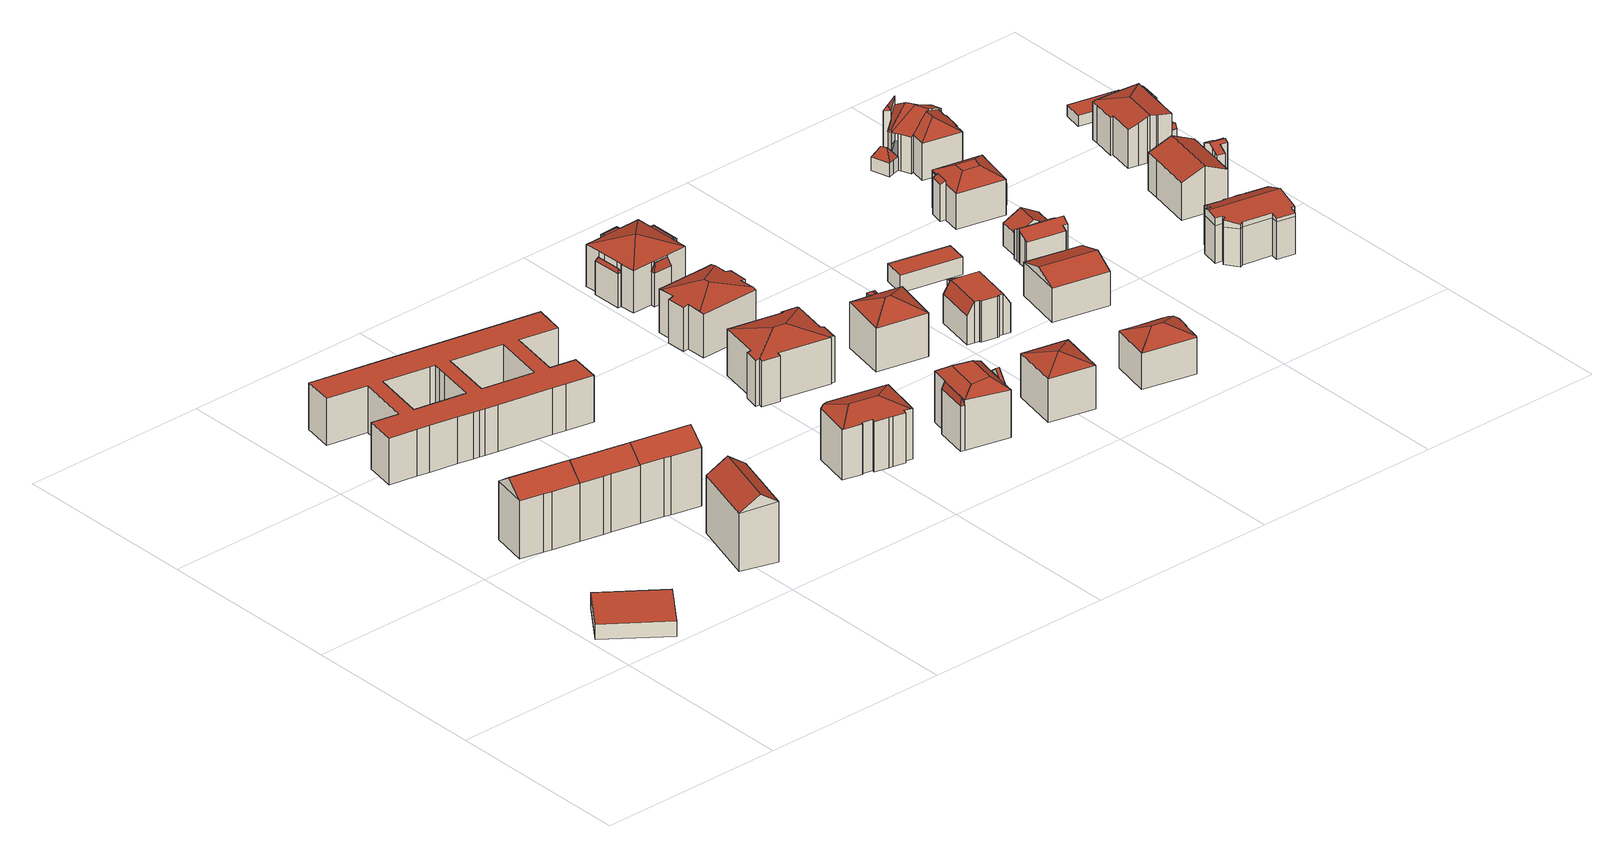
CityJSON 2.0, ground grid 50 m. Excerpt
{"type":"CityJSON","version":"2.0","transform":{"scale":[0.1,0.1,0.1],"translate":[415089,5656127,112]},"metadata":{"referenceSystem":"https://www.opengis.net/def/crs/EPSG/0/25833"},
"CityObjects":{
"building1":{"type":"Building","attributes":{"Dachtyp_tdc":"tdcPolyFlatRoof","Gemeindeschluessel":14612000,"Dachneigung":0,"QualitaetDacherkennung":35,"Geometrietyp2DReferenz":"3000","measuredHeight":4.01,"function":"31001_9998","roofType":"1000"},"geometry":[{"type":"Solid","lod":"2","boundaries":[[[[0,1,2,3]],[[1,4,5,2]],[[4,6,7,5]],[[6,0,3,7]],[[6,4,1,0]],[[3,2,5,7]]]],"semantics":{"surfaces":[{"type":"WallSurface"},{"type":"RoofSurface"},{"type":"GroundSurface"}],"values":[[0,0,0,0,1,2]]}}]},
"building2":{"type":"Building","attributes":{"Dachtyp_tdc":"tdcFreeFormRoof","Gemeindeschluessel":14612000,"Dachneigung":35.54,"QualitaetDacherkennung":72,"Geometrietyp2DReferenz":"3000","measuredHeight":19.23,"function":"31001_9998","roofType":"5000"},"geometry":[{"type":"Solid","lod":"2","boundaries":[[[[8,9,10,11]],[[9,12,13,10]],[[12,14,15,13]],[[14,16,17,15]],[[16,18,19,17]],[[18,8,11,19]],[[20,21,22,23]],[[18,23,22,12,9,8]],[[14,21,20,16]],[[12,22,21,14]],[[16,20,23,18]],[[11,10,13,15,17,19]]]],"semantics":{"surfaces":[{"type":"WallSurface"},{"type":"RoofSurface"},{"type":"GroundSurface"}],"values":[[0,0,0,0,0,0,1,1,0,0,0,2]]}}]},
"building3":{"type":"Building","attributes":{"Dachtyp_tdc":"tdcFreeFormRoof","Gemeindeschluessel":14612000,"Dachneigung":35.32,"QualitaetDacherkennung":72,"Geometrietyp2DReferenz":"3000","measuredHeight":19.19,"function":"31001_9998","roofType":"5000"},"geometry":[{"type":"Solid","lod":"2","boundaries":[[[[18,20,17,19]],[[20,24,25,17]],[[24,26,27,25]],[[26,28,29,27]],[[28,30,31,29]],[[30,18,19,31]],[[32,24,20,33]],[[28,26,32,33,18,30]],[[20,18,33]],[[26,24,32]],[[19,17,25,27,29,31]]]],"semantics":{"surfaces":[{"type":"WallSurface"},{"type":"RoofSurface"},{"type":"GroundSurface"}],"values":[[0,0,0,0,0,0,1,1,0,0,2]]}}]},
"building4":{"type":"Building","attributes":{"Dachtyp_tdc":"tdcGableRoof","Gemeindeschluessel":14612000,"Dachneigung":35.62,"QualitaetDacherkennung":78,"Geometrietyp2DReferenz":"3000","measuredHeight":19.27,"function":"31001_9998","roofType":"3100"},"geometry":[{"type":"Solid","lod":"2","boundaries":[[[[34,35,36]],[[37,34,36,38]],[[35,39,38,36]],[[40,41,42,43]],[[34,37,41,40]],[[37,39,42,41]],[[39,35,43,42]],[[35,34,40,43]],[[39,37,38]]]],"semantics":{"surfaces":[{"type":"WallSurface"},{"type":"RoofSurface"},{"type":"GroundSurface"}],"values":[[0,1,1,2,0,0,0,0,0]]}}]},
"building5":{"type":"Building","attributes":{"Dachtyp_tdc":"tdcFreeFormRoof","Gemeindeschluessel":14612000,"Dachneigung":35.17,"QualitaetDacherkennung":71,"Geometrietyp2DReferenz":"3000","measuredHeight":19.2,"function":"31001_9998","roofType":"5000"},"geometry":[{"type":"Solid","lod":"2","boundaries":[[[[44,45,46,47]],[[45,48,27,46]],[[48,24,25,27]],[[24,49,50,25]],[[49,51,52,50]],[[51,44,47,52]],[[44,51,53,32,48,45]],[[53,49,24,32]],[[24,48,32]],[[51,49,53]],[[47,46,27,25,50,52]]]],"semantics":{"surfaces":[{"type":"WallSurface"},{"type":"RoofSurface"},{"type":"GroundSurface"}],"values":[[0,0,0,0,0,0,1,1,0,0,2]]}}]},
"building6":{"type":"Building","attributes":{"name":"Carus Akademie am Universitätsklinikum Carl Gustav Carus Dresden","Dachtyp_tdc":"tdcPolyFlatRoof","Gemeindeschluessel":14612000,"Dachneigung":0,"QualitaetDacherkennung":31,"Geometrietyp2DReferenz":"3000","measuredHeight":12.48,"function":"31001_3021","roofType":"1000"},"geometry":[{"type":"Solid","lod":"2","boundaries":[[[[54,55,56,57]],[[55,58,59,56]],[[58,60,61,59]],[[60,62,63,61]],[[62,64,65,63]],[[66,67,68,69]],[[67,70,71,68]],[[70,72,73,71]],[[72,74,75,73]],[[74,76,77,75]],[[76,78,79,77]],[[78,66,69,79]],[[64,80,81,65]],[[80,54,57,81]],[[82,83,84,85]],[[83,86,87,84]],[[86,88,89,87]],[[88,90,91,89]],[[90,92,93,91]],[[92,94,95,93]],[[94,96,97,95]],[[96,98,99,97]],[[98,100,101,99]],[[100,102,103,101]],[[102,104,105,103]],[[104,106,107,105]],[[106,108,109,107]],[[108,110,111,109]],[[110,112,113,111]],[[112,114,115,113]],[[114,116,117,115]],[[116,118,119,117]],[[118,120,121,119]],[[120,122,123,121]],[[122,124,125,123]],[[124,126,127,125]],[[126,82,85,127]],[[126,124,122,120,118,116,114,112,110,108,106,104,102,100,98,96,94,92,90,88,86,83,82],[66,78,76,74,72,70,67],[54,80,64,62,60,58,55]],[[85,84,87,89,91,93,95,97,99,101,103,105,107,109,111,113,115,117,119,121,123,125,127],[69,68,71,73,75,77,79],[57,56,59,61,63,65,81]]]],"semantics":{"surfaces":[{"type":"WallSurface"},{"type":"RoofSurface"},{"type":"GroundSurface"}],"values":[[0,0,0,0,0,0,0,0,0,0,0,0,0,0,0,0,0,0,0,0,0,0,0,0,0,0,0,0,0,0,0,0,0,0,0,0,0,1,2]]}}]},
"building7":{"type":"Building","attributes":{"Dachtyp_tdc":"tdcFreeFormRoof","Gemeindeschluessel":14612000,"Dachneigung":16.47,"QualitaetDacherkennung":59,"Geometrietyp2DReferenz":"3000","measuredHeight":15.47,"function":"31001_9998","roofType":"5000"},"geometry":[{"type":"Solid","lod":"2","boundaries":[[[[128,129,130,131]],[[129,132,133,130]],[[132,134,135,133]],[[134,136,137,135]],[[136,138,139,137]],[[138,140,141,139]],[[140,142,143,141]],[[142,144,145,143]],[[144,146,147,145]],[[146,148,149,147]],[[148,150,151,149]],[[150,152,153,151]],[[152,128,131,153]],[[154,155,138,136,156]],[[157,144,142,158]],[[156,134,132,129,128,152,150,148,146,157,158,154]],[[154,158,142,140,155]],[[140,138,155]],[[146,144,157]],[[136,134,156]],[[131,130,133,135,137,139,141,143,145,147,149,151,153]]]],"semantics":{"surfaces":[{"type":"WallSurface"},{"type":"RoofSurface"},{"type":"GroundSurface"}],"values":[[0,0,0,0,0,0,0,0,0,0,0,0,0,1,1,1,1,0,0,0,2]]}}]},
"building8":{"type":"Building","attributes":{"Dachtyp_tdc":"tdcHipRoof","Gemeindeschluessel":14612000,"Dachneigung":15.63,"QualitaetDacherkennung":75,"Geometrietyp2DReferenz":"3000","measuredHeight":14.71,"function":"31001_9998","roofType":"3200"},"geometry":[{"type":"Solid","lod":"2","boundaries":[[[[159,160,161,162]],[[160,163,164,161]],[[163,165,166,164]],[[165,167,168,166]],[[167,169,170,168]],[[169,171,172,170]],[[171,173,174,172]],[[173,175,176,174]],[[175,177,178,176]],[[177,179,180,178]],[[179,181,182,180]],[[181,183,184,182]],[[183,185,186,184]],[[185,187,188,186]],[[187,189,190,188]],[[189,191,192,190]],[[191,193,194,192]],[[193,159,162,194]],[[189,187,185,183,181,179,177,195]],[[169,167,165,163,160,196]],[[177,175,173,171,169,196,195]],[[160,159,193,191,189,195,196]],[[162,161,164,166,168,170,172,174,176,178,180,182,184,186,188,190,192,194]]]],"semantics":{"surfaces":[{"type":"WallSurface"},{"type":"RoofSurface"},{"type":"GroundSurface"}],"values":[[0,0,0,0,0,0,0,0,0,0,0,0,0,0,0,0,0,0,1,1,1,1,2]]}}]},
"building9":{"type":"Building","attributes":{"Gemeindeschluessel":14612000,"Geometrietyp2DReferenz":"3000","function":"31001_9998","roofType":"9999"},"children":["building9-1","building9-2","building9-3"]},
"building9-1":{"type":"BuildingPart","attributes":{"Dachtyp_tdc":"tdcFreeFormRoof","Dachneigung":75.49,"QualitaetDacherkennung":39,"Geometrietyp2DReferenz":"3000","measuredHeight":14.21,"roofType":"5000"},"parents":["building9"],"geometry":[{"type":"MultiSurface","lod":"2","boundaries":[[[197,198,199,200]],[[198,201,202,199]],[[201,203,204,202]],[[205,203,201]],[[206,198,197]],[[205,206,197,203]],[[200,199,202,204]],[[206,205,201,198]]],"semantics":{"surfaces":[{"type":"WallSurface"},{"type":"RoofSurface"},{"type":"GroundSurface"}],"values":[0,0,0,1,1,1,2,1]}}]},
"building9-2":{"type":"BuildingPart","attributes":{"Dachtyp_tdc":"tdcGableRoof","Dachneigung":39.44,"QualitaetDacherkennung":34,"Geometrietyp2DReferenz":"3000","measuredHeight":14.68,"roofType":"3100"},"parents":["building9"],"geometry":[{"type":"MultiSurface","lod":"2","boundaries":[[[207,208,209,210]],[[208,211,212,209]],[[211,213,214,212]],[[211,208,215]],[[208,207,216,217,215]],[[213,211,215,217,218]],[[210,209,212,214]]],"semantics":{"surfaces":[{"type":"WallSurface"},{"type":"RoofSurface"},{"type":"GroundSurface"}],"values":[0,0,0,0,1,1,2]}}]},
"building9-3":{"type":"BuildingPart","attributes":{"Dachtyp_tdc":"tdcCutTentRoof","Dachneigung":39.88,"QualitaetDacherkennung":49,"Geometrietyp2DReferenz":"3000","measuredHeight":15.76,"roofType":"9999"},"parents":["building9"],"geometry":[{"type":"MultiSurface","lod":"2","boundaries":[[[219,220,221,204,203]],[[220,222,223,221]],[[222,224,225,223]],[[224,226,227,225]],[[226,228,229,227]],[[228,230,231,229]],[[230,232,210,231]],[[232,207,210]],[[233,214,213]],[[233,234,235,214]],[[234,236,197,200,235]],[[220,219,236,237,238]],[[230,228,226,224,222,220,238,239]],[[234,233,218,216,232,230,239,240]],[[236,234,240,237]],[[240,239,238,237]],[[204,221,223,225,227,229,231,210,214,235,200]]],"semantics":{"surfaces":[{"type":"WallSurface"},{"type":"RoofSurface"},{"type":"GroundSurface"}],"values":[0,0,0,0,0,0,0,0,0,0,0,1,1,1,1,1,2]}}]},
"building10":{"type":"Building","attributes":{"Dachtyp_tdc":"tdcFreeFormRoof","Gemeindeschluessel":14612000,"Dachneigung":16.92,"QualitaetDacherkennung":58,"Geometrietyp2DReferenz":"3000","measuredHeight":13.83,"function":"31001_9998","roofType":"5000"},"geometry":[{"type":"Solid","lod":"2","boundaries":[[[[241,242,243,244]],[[242,245,246,243]],[[245,247,248,246]],[[247,249,250,248]],[[249,251,252,250]],[[251,253,254,252]],[[253,255,256,254]],[[255,257,258,256]],[[257,259,260,258]],[[259,261,262,260]],[[261,263,264,262]],[[263,265,266,264]],[[265,267,268,266]],[[267,241,244,268]],[[269,261,259,257,255,270,271]],[[242,272,273,274,245]],[[247,274,273,271,270,253,251,249]],[[241,267,265,263,269,271,273,272]],[[242,241,272]],[[247,245,274]],[[255,253,270]],[[263,261,269]],[[244,243,246,248,250,252,254,256,258,260,262,264,266,268]]]],"semantics":{"surfaces":[{"type":"WallSurface"},{"type":"RoofSurface"},{"type":"GroundSurface"}],"values":[[0,0,0,0,0,0,0,0,0,0,0,0,0,0,1,1,1,1,0,0,0,0,2]]}}]},
"building11":{"type":"Building","attributes":{"Gemeindeschluessel":14612000,"Geometrietyp2DReferenz":"3000","function":"31001_9998","roofType":"9999"},"children":["building11-1","building11-2","building11-3","building11-4","building11-5"]},
"building11-1":{"type":"BuildingPart","attributes":{"Dachtyp_tdc":"tdcFreeFormRoof","Dachneigung":17.54,"QualitaetDacherkennung":13,"Geometrietyp2DReferenz":"3000","measuredHeight":11.31,"roofType":"5000"},"parents":["building11"],"geometry":[{"type":"MultiSurface","lod":"2","boundaries":[[[275,276,277,278]],[[276,279,280,277]],[[281,275,278,282]],[[283,279,276]],[[284,283,276,275]],[[284,275,281]],[[283,284,281,279]],[[278,277,280,282]]],"semantics":{"surfaces":[{"type":"WallSurface"},{"type":"RoofSurface"},{"type":"GroundSurface"}],"values":[0,0,0,1,1,1,1,2]}}]},
"building11-2":{"type":"BuildingPart","attributes":{"Dachtyp_tdc":"tdcTentRoof","Dachneigung":20.08,"QualitaetDacherkennung":89,"Geometrietyp2DReferenz":"3000","measuredHeight":14.23,"roofType":"3500"},"parents":["building11"],"geometry":[{"type":"MultiSurface","lod":"2","boundaries":[[[285,286,287,288]],[[286,289,290,287]],[[289,291,290]],[[292,293,294]],[[292,295,296,293]],[[295,297,298,296]],[[297,299,300,301,298]],[[302,303,304]],[[302,305,306,303]],[[305,307,281,282,306]],[[308,280,279]],[[308,309,310,280]],[[309,311,312,310]],[[311,313,314,312]],[[313,315,316,317,314]],[[295,292,289,286,318]],[[305,302,299,297,295,318]],[[311,309,308,307,305,318]],[[286,285,315,313,311,318]],[[287,290,293,296,298,301,303,306,282,280,310,312,314,317,288]]],"semantics":{"surfaces":[{"type":"WallSurface"},{"type":"RoofSurface"},{"type":"GroundSurface"}],"values":[0,0,0,0,0,0,0,0,0,0,0,0,0,0,0,1,1,1,1,2]}}]},
"building11-3":{"type":"BuildingPart","attributes":{"Dachtyp_tdc":"tdcFreeFormRoof","Dachneigung":63.69,"QualitaetDacherkennung":28,"Geometrietyp2DReferenz":"3000","measuredHeight":10.06,"roofType":"5000"},"parents":["building11"],"geometry":[{"type":"MultiSurface","lod":"2","boundaries":[[[319,320,321,298]],[[320,322,323,321]],[[322,304,303,323]],[[300,319,298,301]],[[324,304,322]],[[325,324,322,320]],[[325,320,319,300]],[[324,325,300,304]],[[298,321,323,303,301]]],"semantics":{"surfaces":[{"type":"WallSurface"},{"type":"RoofSurface"},{"type":"GroundSurface"}],"values":[0,0,0,0,1,1,1,1,2]}}]},
"building11-4":{"type":"BuildingPart","attributes":{"Dachtyp_tdc":"tdcFreeFormRoof","Dachneigung":14.25,"QualitaetDacherkennung":34,"Geometrietyp2DReferenz":"3000","measuredHeight":11.31,"roofType":"5000"},"parents":["building11"],"geometry":[{"type":"MultiSurface","lod":"2","boundaries":[[[316,326,314,317]],[[326,327,328,314]],[[327,329,330,328]],[[329,331,288,330]],[[327,326,332]],[[326,316,331,333,332]],[[331,329,333]],[[329,327,332,333]],[[317,314,328,330,288]]],"semantics":{"surfaces":[{"type":"WallSurface"},{"type":"RoofSurface"},{"type":"GroundSurface"}],"values":[0,0,0,0,1,1,1,1,2]}}]},
"building11-5":{"type":"BuildingPart","attributes":{"Dachtyp_tdc":"tdcFreeFormRoof","Dachneigung":75.91,"QualitaetDacherkennung":31,"Geometrietyp2DReferenz":"3000","measuredHeight":11.31,"roofType":"5000"},"parents":["building11"],"geometry":[{"type":"MultiSurface","lod":"2","boundaries":[[[291,334,335,290]],[[334,336,337,335]],[[336,294,293,337]],[[338,294,336]],[[339,338,336,334]],[[339,334,291]],[[338,339,291,294]],[[290,335,337,293]]],"semantics":{"surfaces":[{"type":"WallSurface"},{"type":"RoofSurface"},{"type":"GroundSurface"}],"values":[0,0,0,1,1,1,1,2]}}]},
"building12":{"type":"Building","attributes":{"Gemeindeschluessel":14612000,"Geometrietyp2DReferenz":"3000","function":"31001_9998","roofType":"9999"},"children":["building12-1","building12-2"]},
"building12-1":{"type":"BuildingPart","attributes":{"Dachtyp_tdc":"tdcHipRoof","Dachneigung":25.19,"QualitaetDacherkennung":70,"Geometrietyp2DReferenz":"3000","measuredHeight":14.82,"roofType":"3200"},"parents":["building12"],"geometry":[{"type":"MultiSurface","lod":"2","boundaries":[[[340,341,342]],[[340,343,344,341]],[[343,345,346,344]],[[345,347,348,346]],[[347,349,350,348]],[[349,351,352,350]],[[351,353,352]],[[349,347,354]],[[345,343,355]],[[347,345,355,354]],[[343,340,351,349,354,355]],[[341,344,346,348,350,352]]],"semantics":{"surfaces":[{"type":"WallSurface"},{"type":"RoofSurface"},{"type":"GroundSurface"}],"values":[0,0,0,0,0,0,0,1,1,1,1,2]}}]},
"building12-2":{"type":"BuildingPart","attributes":{"Dachtyp_tdc":"tdcFreeFormRoof","Dachneigung":29.48,"QualitaetDacherkennung":14,"Geometrietyp2DReferenz":"3000","measuredHeight":12.19,"roofType":"5000"},"parents":["building12"],"geometry":[{"type":"MultiSurface","lod":"2","boundaries":[[[353,356,357,352]],[[356,358,359,357]],[[358,342,341,359]],[[360,361,342,358]],[[360,358,356]],[[361,360,356,353]],[[361,353,342]],[[352,357,359,341]]],"semantics":{"surfaces":[{"type":"WallSurface"},{"type":"RoofSurface"},{"type":"GroundSurface"}],"values":[0,0,0,1,1,1,1,2]}}]},
"building13":{"type":"Building","attributes":{"Dachtyp_tdc":"tdcTentRoof","Gemeindeschluessel":14612000,"Dachneigung":19.86,"QualitaetDacherkennung":82,"Geometrietyp2DReferenz":"3000","measuredHeight":14.05,"function":"31001_9998","roofType":"3500"},"geometry":[{"type":"Solid","lod":"2","boundaries":[[[[362,363,364,365]],[[363,366,367,364]],[[366,368,369,367]],[[368,362,365,369]],[[363,362,370]],[[366,363,370]],[[368,366,370]],[[362,368,370]],[[365,364,367,369]]]],"semantics":{"surfaces":[{"type":"WallSurface"},{"type":"RoofSurface"},{"type":"GroundSurface"}],"values":[[0,0,0,0,1,1,1,1,2]]}}]},
"building14":{"type":"Building","attributes":{"Gemeindeschluessel":14612000,"Geometrietyp2DReferenz":"3000","function":"31001_9998","roofType":"9999"},"children":["building14-1","building14-2"]},
"building14-1":{"type":"BuildingPart","attributes":{"Dachtyp_tdc":"tdcPolyFlatRoof","Dachneigung":7.83,"QualitaetDacherkennung":45,"Geometrietyp2DReferenz":"3000","measuredHeight":8.62,"roofType":"2100"},"parents":["building14"],"geometry":[{"type":"MultiSurface","lod":"2","boundaries":[[[371,372,373,374]],[[372,375,376,373]],[[375,377,378,376]],[[377,379,380,378]],[[379,381,382,380]],[[381,383,384,382]],[[383,385,386,384]],[[385,387,388,386]],[[387,389,390,388]],[[389,387,385,383,381,379,377,375,372,371,391]],[[374,373,376,378,380,382,384,386,388,390,392]]],"semantics":{"surfaces":[{"type":"WallSurface"},{"type":"RoofSurface"},{"type":"GroundSurface"}],"values":[0,0,0,0,0,0,0,0,0,1,2]}}]},
"building14-2":{"type":"BuildingPart","attributes":{"Dachtyp_tdc":"tdcCutGableRoof","Dachneigung":0.06,"QualitaetDacherkennung":62,"Geometrietyp2DReferenz":"3000","measuredHeight":11.03,"roofType":"9999"},"parents":["building14"],"geometry":[{"type":"MultiSurface","lod":"2","boundaries":[[[393,394,395,390,389]],[[394,396,397,395]],[[396,398,399,397]],[[398,400,401,399]],[[400,402,403,401]],[[402,404,405,403]],[[406,407,408,409]],[[407,410,411,408]],[[410,412,413,411]],[[412,414,371,374,413]],[[412,410,407,406]],[[396,394,393,415]],[[406,416,417,404,402,400,398,396,415,414,412]],[[390,395,397,399,401,403,405,418,419,409,408,411,413,374,392]],[[404,417,418,405]],[[417,416,419,418]],[[416,406,409,419]]],"semantics":{"surfaces":[{"type":"WallSurface"},{"type":"RoofSurface"},{"type":"GroundSurface"}],"values":[0,0,0,0,0,0,0,0,0,0,1,1,1,2,0,0,0]}}]},
"building15":{"type":"Building","attributes":{"Dachtyp_tdc":"tdcFreeFormRoof","Gemeindeschluessel":14612000,"Dachneigung":26.36,"QualitaetDacherkennung":65,"Geometrietyp2DReferenz":"3000","measuredHeight":12.53,"function":"31001_9998","roofType":"5000"},"geometry":[{"type":"Solid","lod":"2","boundaries":[[[[420,421,422,423]],[[421,424,425,422]],[[424,426,427,425]],[[426,428,429,427]],[[428,430,431,429]],[[430,432,433,431]],[[432,434,435,433]],[[434,436,437,435]],[[436,438,439,437]],[[438,440,441,439]],[[440,442,443,441]],[[442,444,445,443]],[[444,446,447,445]],[[446,420,423,447]],[[448,449,440,438]],[[430,450,451,452,453,454,432]],[[436,453,452,448,438]],[[424,421,420,455,456,457,449,448,452,451,458]],[[424,458,426]],[[426,458,451,450,428]],[[440,449,457,442]],[[442,457,456,444]],[[444,456,455,446]],[[446,455,420]],[[434,454,453,436]],[[432,454,434]],[[428,450,430]],[[423,422,425,427,429,431,433,435,437,439,441,443,445,447]]]],"semantics":{"surfaces":[{"type":"WallSurface"},{"type":"RoofSurface"},{"type":"GroundSurface"}],"values":[[0,0,0,0,0,0,0,0,0,0,0,0,0,0,1,1,1,1,0,0,0,0,0,0,0,0,0,2]]}}]},
"building16":{"type":"Building","attributes":{"Dachtyp_tdc":"tdcPolyFlatRoof","Gemeindeschluessel":14612000,"Dachneigung":0,"QualitaetDacherkennung":41,"Geometrietyp2DReferenz":"3000","measuredHeight":4.71,"function":"31001_9998","roofType":"1000"},"geometry":[{"type":"Solid","lod":"2","boundaries":[[[[459,460,461,462]],[[460,463,464,461]],[[463,465,466,464]],[[465,459,462,466]],[[465,463,460,459]],[[462,461,464,466]]]],"semantics":{"surfaces":[{"type":"WallSurface"},{"type":"RoofSurface"},{"type":"GroundSurface"}],"values":[[0,0,0,0,1,2]]}}]},
"building17":{"type":"Building","attributes":{"Dachtyp_tdc":"tdcGableRoof","Gemeindeschluessel":14612000,"Dachneigung":19.64,"QualitaetDacherkennung":46,"Geometrietyp2DReferenz":"3000","measuredHeight":11.56,"function":"31001_9998","roofType":"3100"},"geometry":[{"type":"Solid","lod":"2","boundaries":[[[[467,468,469,470]],[[468,471,472,469]],[[471,473,474,472]],[[473,467,470,474]],[[471,468,475]],[[467,473,476]],[[468,467,476,475]],[[473,471,475,476]],[[470,469,472,474]]]],"semantics":{"surfaces":[{"type":"WallSurface"},{"type":"RoofSurface"},{"type":"GroundSurface"}],"values":[[0,0,0,0,0,0,1,1,2]]}}]},
"building18":{"type":"Building","attributes":{"Gemeindeschluessel":14612000,"Geometrietyp2DReferenz":"3000","function":"31001_9998","roofType":"9999"},"children":["building18-1","building18-2"]},
"building18-1":{"type":"BuildingPart","attributes":{"Dachtyp_tdc":"tdcGableRoof","Dachneigung":27.34,"QualitaetDacherkennung":81,"Geometrietyp2DReferenz":"3000","measuredHeight":8.92,"roofType":"3100"},"parents":["building18"],"geometry":[{"type":"MultiSurface","lod":"2","boundaries":[[[477,478,479]],[[480,481,482]],[[480,483,484,481]],[[483,485,486,484]],[[485,487,488,486]],[[487,489,490,488]],[[489,491,492,490]],[[491,493,494,492]],[[493,495,496,494]],[[495,497,498,496]],[[497,499,500,498]],[[499,501,502,500]],[[501,503,504,502]],[[503,505,506,504]],[[505,507,508,506]],[[507,477,479,508]],[[503,501,499,497,495,493,491,489]],[[489,487,485,483,480,509,510,511,477,507,505,503]],[[479,512,481,484,486,488,490,492,494,496,498,500,502,504,506,508]]],"semantics":{"surfaces":[{"type":"WallSurface"},{"type":"RoofSurface"},{"type":"GroundSurface"}],"values":[0,0,0,0,0,0,0,0,0,0,0,0,0,0,0,0,1,1,2]}}]},
"building18-2":{"type":"BuildingPart","attributes":{"Dachtyp_tdc":"tdcGableRoof","Dachneigung":31.69,"QualitaetDacherkennung":70,"Geometrietyp2DReferenz":"3000","measuredHeight":8.86,"roofType":"3100"},"parents":["building18"],"geometry":[{"type":"MultiSurface","lod":"2","boundaries":[[[513,514,515,516]],[[514,517,518,515]],[[517,519,520,518]],[[519,482,481,520]],[[478,513,516,479]],[[521,509,482,519,517,514]],[[514,513,478,511,521]],[[516,515,518,520,481,512,479]]],"semantics":{"surfaces":[{"type":"WallSurface"},{"type":"RoofSurface"},{"type":"GroundSurface"}],"values":[0,0,0,0,0,1,1,2]}}]},
"building19":{"type":"Building","attributes":{"Gemeindeschluessel":14612000,"Geometrietyp2DReferenz":"3000","function":"31001_9998","roofType":"9999"},"children":["building19-1","building19-2","building19-3"]},
"building19-1":{"type":"BuildingPart","attributes":{"Dachtyp_tdc":"tdcPolyFlatRoof","Dachneigung":28.19,"QualitaetDacherkennung":56,"Geometrietyp2DReferenz":"3000","measuredHeight":10.51,"roofType":"2100"},"parents":["building19"],"geometry":[{"type":"MultiSurface","lod":"2","boundaries":[[[522,523,524,525,526,527]],[[528,529,530,531,532,533]],[[529,522,527,530]],[[529,528,523,522]],[[527,526,531,530]]],"semantics":{"surfaces":[{"type":"WallSurface"},{"type":"RoofSurface"},{"type":"GroundSurface"}],"values":[0,0,0,1,2]}}]},
"building19-2":{"type":"BuildingPart","attributes":{"Dachtyp_tdc":"tdcPolyFlatRoof","Dachneigung":0,"QualitaetDacherkennung":65,"Geometrietyp2DReferenz":"3000","measuredHeight":5.84,"roofType":"1000"},"parents":["building19"],"geometry":[{"type":"MultiSurface","lod":"2","boundaries":[[[534,535,536,537]],[[535,538,539,536]],[[538,540,541,539]],[[542,543,544,545]],[[543,546,547,544]],[[546,548,549,547]],[[548,534,537,549]],[[548,546,543,542,540,538,535,534]],[[537,536,539,541,545,544,547,549]]],"semantics":{"surfaces":[{"type":"WallSurface"},{"type":"RoofSurface"},{"type":"GroundSurface"}],"values":[0,0,0,0,0,0,0,1,2]}}]},
"building19-3":{"type":"BuildingPart","attributes":{"Dachtyp_tdc":"tdcCutTentRoof","Dachneigung":28.76,"QualitaetDacherkennung":80,"Geometrietyp2DReferenz":"3000","measuredHeight":12.09,"roofType":"9999"},"parents":["building19"],"geometry":[{"type":"MultiSurface","lod":"2","boundaries":[[[550,551,545,552]],[[551,542,545]],[[553,541,540]],[[553,554,555,541]],[[554,556,557,555]],[[556,532,531,557]],[[525,558,559,526]],[[558,550,552,559]],[[560,561,562,563]],[[564,560,563,565,554,566]],[[556,554,565,567]],[[533,556,567,562,561,524]],[[567,565,563,562]],[[525,524,561,558]],[[556,533,532]],[[553,566,554]],[[550,560,564,551]],[[551,564,566,553]],[[558,561,560,550]],[[552,545,541,555,557,531,526,559]]],"semantics":{"surfaces":[{"type":"WallSurface"},{"type":"RoofSurface"},{"type":"GroundSurface"}],"values":[0,0,0,0,0,0,0,0,1,1,1,1,1,0,0,0,0,0,0,2]}}]},
"building20":{"type":"Building","attributes":{"Gemeindeschluessel":14612000,"Geometrietyp2DReferenz":"3000","function":"31001_9998","roofType":"9999"},"children":["building20-1","building20-2","building20-3","building20-4","building20-5"]},
"building20-1":{"type":"BuildingPart","attributes":{"Dachtyp_tdc":"tdcHipAndGableRoof","Dachneigung":28.47,"QualitaetDacherkennung":48,"Geometrietyp2DReferenz":"3000","measuredHeight":12.63,"roofType":"5000"},"parents":["building20"],"geometry":[{"type":"MultiSurface","lod":"2","boundaries":[[[568,569,570,571]],[[569,572,573,570]],[[572,574,575,573]],[[574,576,577,575]],[[576,578,579,577]],[[578,580,581,579]],[[580,582,583,581]],[[580,578,584]],[[578,576,574,572,569,568,585,586,587,584]],[[587,588,582,580,584]],[[571,570,573,575,577,579,581,583,589,590]]],"semantics":{"surfaces":[{"type":"WallSurface"},{"type":"RoofSurface"},{"type":"GroundSurface"}],"values":[0,0,0,0,0,0,0,1,1,1,2]}}]},
"building20-2":{"type":"BuildingPart","attributes":{"Dachtyp_tdc":"tdcFreeFormRoof","Dachneigung":52.97,"QualitaetDacherkennung":8,"Geometrietyp2DReferenz":"3000","measuredHeight":12.99,"roofType":"5000"},"parents":["building20"],"geometry":[{"type":"MultiSurface","lod":"2","boundaries":[[[591,592,593,594,595]],[[592,596,597,598,593]],[[599,596,592]],[[599,592,591]],[[599,591,596]],[[594,593,598]]],"semantics":{"surfaces":[{"type":"WallSurface"},{"type":"RoofSurface"},{"type":"GroundSurface"}],"values":[0,0,1,1,1,2]}}]},
"building20-3":{"type":"BuildingPart","attributes":{"Dachtyp_tdc":"tdcFreeFormRoof","Dachneigung":59.01,"QualitaetDacherkennung":14,"Geometrietyp2DReferenz":"3000","measuredHeight":6.32,"roofType":"5000"},"parents":["building20"],"geometry":[{"type":"MultiSurface","lod":"2","boundaries":[[[600,601,602,603]],[[601,604,605,602]],[[604,606,607,605]],[[606,608,609,607]],[[608,610,611,609]],[[610,612,613,611]],[[612,614,615,613]],[[610,608,606,616]],[[606,604,617,616]],[[604,601,600,617]],[[600,618,619,614,612,610,616,617]],[[620,621,603,602,605,607,609,611,613,615]]],"semantics":{"surfaces":[{"type":"WallSurface"},{"type":"RoofSurface"},{"type":"GroundSurface"}],"values":[0,0,0,0,0,0,0,1,1,1,1,2]}}]},
"building20-4":{"type":"BuildingPart","attributes":{"Dachtyp_tdc":"tdcFreeFormRoof","Dachneigung":41.46,"QualitaetDacherkennung":25,"Geometrietyp2DReferenz":"3000","measuredHeight":12.21,"roofType":"5000"},"parents":["building20"],"geometry":[{"type":"MultiSurface","lod":"2","boundaries":[[[622,623,624,615,614]],[[623,595,594,624]],[[597,625,626,598]],[[625,627,628,626]],[[627,629,630,628]],[[629,631,632,630]],[[631,633,634,632]],[[633,631,629,627,625,597,635]],[[597,595,623,622,636,637,635]],[[636,638,637]],[[638,639,633,635,637]],[[615,624,594,598,626,628,630,632,634,640,621,620]]],"semantics":{"surfaces":[{"type":"WallSurface"},{"type":"RoofSurface"},{"type":"GroundSurface"}],"values":[0,0,0,0,0,0,0,1,1,1,1,2]}}]},
"building20-5":{"type":"BuildingPart","attributes":{"Dachtyp_tdc":"tdcGableRoof","Dachneigung":19.36,"QualitaetDacherkennung":39,"Geometrietyp2DReferenz":"3000","measuredHeight":12.79,"roofType":"3100"},"parents":["building20"],"geometry":[{"type":"MultiSurface","lod":"2","boundaries":[[[641,642,643,644]],[[642,645,646,643]],[[645,647,568,571,646]],[[648,583,582]],[[648,649,650,583]],[[649,651,652,650]],[[651,653,600,603,652]],[[654,655,656,634,633]],[[655,641,644,656]],[[657,638,653,651,649,648,588,658,586,659]],[[659,647,645,642,641,655,654,657]],[[644,643,646,571,590,589,583,650,652,603,621,640,634,656]]],"semantics":{"surfaces":[{"type":"WallSurface"},{"type":"RoofSurface"},{"type":"GroundSurface"}],"values":[0,0,0,0,0,0,0,0,0,1,1,2]}}]},
"building21":{"type":"Building","attributes":{"Dachtyp_tdc":"tdcFreeFormRoof","Gemeindeschluessel":14612000,"Dachneigung":11.24,"QualitaetDacherkennung":40,"Geometrietyp2DReferenz":"3000","measuredHeight":12.81,"function":"31001_9998","roofType":"5000"},"geometry":[{"type":"Solid","lod":"2","boundaries":[[[[660,661,662,663]],[[661,664,665,662]],[[664,666,667,665]],[[666,668,669,667]],[[668,670,671,669]],[[670,672,673,671]],[[672,674,675,673]],[[674,676,677,675]],[[676,678,679,677]],[[678,680,681,679]],[[680,682,683,681]],[[682,684,685,683]],[[684,686,687,685]],[[686,688,689,687]],[[688,690,691,689]],[[690,692,693,691]],[[692,694,695,693]],[[694,696,697,695]],[[696,698,699,697]],[[698,700,701,699]],[[700,702,703,701]],[[702,704,705,703]],[[704,660,663,705]],[[706,707,708,709,710,711,712,713,714,715,716,717,718]],[[719,720,680,678,676,674,721,722,723,724,725,726,716,715]],[[660,717,716,726,661]],[[661,726,725,664]],[[664,725,724,666]],[[666,724,723,668]],[[668,723,722,670]],[[670,722,721,672]],[[672,721,674]],[[682,720,719,684]],[[684,719,715,714,686]],[[680,720,682]],[[702,706,718,704]],[[704,718,717,660]],[[686,714,713,688]],[[688,713,712,690]],[[690,712,711,692]],[[692,711,710,694]],[[694,710,709,696]],[[696,709,708,698]],[[698,708,707,700]],[[700,707,706,702]],[[663,662,665,667,669,671,673,675,677,679,681,683,685,687,689,691,693,695,697,699,701,703,705]]]],"semantics":{"surfaces":[{"type":"WallSurface"},{"type":"RoofSurface"},{"type":"GroundSurface"}],"values":[[0,0,0,0,0,0,0,0,0,0,0,0,0,0,0,0,0,0,0,0,0,0,0,1,1,0,0,0,0,0,0,0,0,0,0,0,0,0,0,0,0,0,0,0,0,2]]}}]},
"building22":{"type":"Building","attributes":{"Gemeindeschluessel":14612000,"Geometrietyp2DReferenz":"3000","function":"31001_9998","roofType":"9999"},"children":["building22-1","building22-2"]},
"building22-1":{"type":"BuildingPart","attributes":{"Dachtyp_tdc":"tdcGableRoof","Dachneigung":21.86,"QualitaetDacherkennung":50,"Geometrietyp2DReferenz":"3000","measuredHeight":12.66,"roofType":"3100"},"parents":["building22"],"geometry":[{"type":"MultiSurface","lod":"2","boundaries":[[[727,728,729,730]],[[728,731,732,729]],[[731,733,734,732]],[[733,735,736,734]],[[735,737,738,736]],[[737,739,740,738]],[[739,741,742,740]],[[741,743,744,742]],[[743,745,746,744]],[[745,747,748,746]],[[741,739,737,735,733,731]],[[748,749,730,729,732,734,736,738,740,742,744,746]],[[731,728,727,750,747,745,743,741]]],"semantics":{"surfaces":[{"type":"WallSurface"},{"type":"RoofSurface"},{"type":"GroundSurface"}],"values":[0,0,0,0,0,0,0,0,0,0,1,2,1]}}]},
"building22-2":{"type":"BuildingPart","attributes":{"Dachtyp_tdc":"tdcGableRoof","Dachneigung":26.08,"QualitaetDacherkennung":73,"Geometrietyp2DReferenz":"3000","measuredHeight":12.72,"roofType":"3100"},"parents":["building22"],"geometry":[{"type":"MultiSurface","lod":"2","boundaries":[[[751,752,730,753]],[[752,727,730]],[[754,755,746,748,747]],[[755,756,757,746]],[[756,758,759,757]],[[758,760,761,759]],[[760,762,763,761]],[[762,764,765,763]],[[764,766,767,765]],[[766,751,753,767]],[[762,760,758,756,755,754,768]],[[768,752,751,766,764,762]],[[753,730,749,748,746,757,759,761,763,765,767]]],"semantics":{"surfaces":[{"type":"WallSurface"},{"type":"RoofSurface"},{"type":"GroundSurface"}],"values":[0,0,0,0,0,0,0,0,0,0,1,1,2]}}]},
"building23":{"type":"Building","attributes":{"Gemeindeschluessel":14612000,"Geometrietyp2DReferenz":"3000","function":"31001_9998","roofType":"9999"},"children":["building23-1","building23-2"]},
"building23-1":{"type":"BuildingPart","attributes":{"Dachtyp_tdc":"tdcFreeFormRoof","Dachneigung":49.59,"QualitaetDacherkennung":12,"Geometrietyp2DReferenz":"3000","measuredHeight":10.45,"roofType":"5000"},"parents":["building23"],"geometry":[{"type":"MultiSurface","lod":"2","boundaries":[[[769,770,771,772]],[[770,773,774,771]],[[775,769,772,776]],[[777,770,769,778]],[[775,773,777,778]],[[770,777,773]],[[775,778,769]],[[772,771,774,776]]],"semantics":{"surfaces":[{"type":"WallSurface"},{"type":"RoofSurface"},{"type":"GroundSurface"}],"values":[0,0,0,1,1,0,0,2]}}]},
"building23-2":{"type":"BuildingPart","attributes":{"Dachtyp_tdc":"tdcHipAndGableRoof","Dachneigung":20.7,"QualitaetDacherkennung":40,"Geometrietyp2DReferenz":"3000","measuredHeight":12.58,"roofType":"5000"},"parents":["building23"],"geometry":[{"type":"MultiSurface","lod":"2","boundaries":[[[779,780,781,782]],[[780,783,784,781]],[[783,785,786,784]],[[785,787,788,786]],[[787,789,790,788]],[[789,791,792,790]],[[791,793,794,792]],[[793,795,796,794]],[[795,797,798,796]],[[797,799,800,798]],[[799,801,802,800]],[[801,803,804,802]],[[803,805,806,804]],[[805,807,808,806]],[[807,809,775,776,808]],[[810,774,773]],[[810,779,782,774]],[[809,807,805,811]],[[805,803,801,799,797,795,793,791,789,811]],[[789,787,785,783,780,779,810,809,811]],[[782,781,784,786,788,790,792,794,796,798,800,802,804,806,808,776,774]]],"semantics":{"surfaces":[{"type":"WallSurface"},{"type":"RoofSurface"},{"type":"GroundSurface"}],"values":[0,0,0,0,0,0,0,0,0,0,0,0,0,0,0,0,0,1,1,1,2]}}]},
"building24":{"type":"Building","attributes":{"Dachtyp_tdc":"tdcFreeFormRoof","Gemeindeschluessel":14612000,"Dachneigung":18.74,"QualitaetDacherkennung":9,"Geometrietyp2DReferenz":"3000","measuredHeight":3.88,"function":"31001_9998","roofType":"5000"},"geometry":[{"type":"Solid","lod":"2","boundaries":[[[[812,813,771,774]],[[813,814,815,771]],[[814,816,817,815]],[[816,818,819,817]],[[818,820,821,819]],[[820,822,782,821]],[[822,812,774,782]],[[814,813,812,823,824,825,826]],[[823,827,828,824]],[[818,825,824,828,820]],[[820,828,827,822]],[[822,827,823,812]],[[816,826,825,818]],[[814,826,816]],[[774,771,815,817,819,821,782]]]],"semantics":{"surfaces":[{"type":"WallSurface"},{"type":"RoofSurface"},{"type":"GroundSurface"}],"values":[[0,0,0,0,0,0,0,1,1,0,0,0,0,0,2]]}}]},
"building25":{"type":"Building","attributes":{"Dachtyp_tdc":"tdcPolyFlatRoof","Gemeindeschluessel":14612000,"Dachneigung":0,"QualitaetDacherkennung":0,"Geometrietyp2DReferenz":"3000","BezugspunktDach":"2000","measuredHeight":3,"function":"31001_9998"},"geometry":[{"type":"MultiSurface","lod":"2","boundaries":[[[829,830,831,832]],[[832,831,833,834]],[[831,830,835,833]],[[830,829,836,835]],[[829,832,834,836]],[[834,833,835,836]]],"semantics":{"surfaces":[{"type":"RoofSurface"},{"type":"WallSurface"},{"type":"GroundSurface"}],"values":[0,1,1,1,1,2]}}]}
},
"vertices":[
[5,122,56],[90,234,56],[90,234,15],[5,122,15],[240,121,56],[240,121,15],[155,9,56],[155,9,15],
[187,480,174],[167,485,174],[167,485,18],[187,480,18],[106,498,174],[106,498,18],[126,594,174],[126,594,18],[281,562,174],[281,562,18],[260,465,174],[260,465,18],[281,562,175],[126,594,175],[116,547,210],[271,514,210],
[436,528,175],[436,528,18],[416,432,174],[416,432,18],[341,448,174],[341,448,18],[322,452,174],[322,452,18],[426,480,210],[271,513,210],
[452,130,169],[547,101,176],[503,114,207],[507,306,169],[558,290,207],[601,277,176],[452,130,14],[507,306,14],[601,277,14],[547,101,14],
[494,415,175],[477,419,175],[477,419,18],[494,415,18],[416,432,175],[593,495,175],[593,495,18],[573,398,175],[573,398,18],[583,447,210],
[265,1154,129],[238,1015,129],[238,1015,4],[265,1154,4],[375,989,129],[375,989,4],[394,1085,129],[394,1085,4],[398,1108,129],[398,1108,4],[402,1127,129],[402,1127,4],[441,1120,129],[424,1029,129],[424,1029,4],[441,1120,4],[419,1004,129],[419,1004,4],[415,982,129],[415,982,4],[425,979,129],[425,979,4],[552,955,129],[552,955,4],[579,1093,129],[579,1093,4],[389,1130,129],[389,1130,4],[226,1161,129],[119,1182,129],[119,1182,4],[226,1161,4],[134,1262,129],[134,1262,4],[310,1228,129],[310,1228,4],[387,1213,129],[387,1213,4],[739,1145,129],[739,1145,4],[723,1065,129],[723,1065,4],[620,1085,129],[620,1085,4],[593,947,129],[593,947,4],[661,934,129],[661,934,4],[646,854,129],[646,854,4],[573,868,129],[573,868,4],[539,875,129],[539,875,4],[396,902,129],[396,902,4],[362,909,129],[362,909,4],[348,912,129],[348,912,4],[332,915,129],[332,915,4],[291,923,129],[291,923,4],[218,937,129],[218,937,4],[185,943,129],[185,943,4],[112,957,129],[112,957,4],[127,1037,129],[127,1037,4],[199,1023,129],[199,1023,4],
[970,250,151],[972,257,153],[972,257,16],[970,250,16],[943,263,153],[943,263,16],[943,260,152],[943,260,16],[891,272,151],[891,272,16],[915,373,152],[915,373,16],[945,386,152],[945,386,16],[1101,351,152],[1101,351,16],[1075,235,151],[1075,235,16],[1052,240,153],[1052,240,16],[1050,232,151],[1050,232,16],[1018,239,151],[1018,239,16],[1008,241,151],[1008,241,16],[957,323,171],[927,378,156],[894,271,152],[1068,237,153],[1031,306,171],
[968,638,135],[970,648,138],[970,648,13],[968,638,13],[960,650,135],[960,650,13],[969,690,135],[969,690,13],[978,688,138],[978,688,13],[1000,794,138],[1000,794,13],[1144,764,138],[1144,764,13],[1145,771,136],[1145,771,13],[1187,763,136],[1187,763,13],[1186,756,138],[1186,756,13],[1186,755,138],[1186,755,13],[1166,660,138],[1166,660,13],[1176,658,135],[1176,658,13],[1166,610,135],[1166,610,13],[1156,612,138],[1156,612,13],[1155,609,138],[1155,609,13],[1018,638,138],[1018,638,13],[1016,628,135],[1016,628,13],[1093,696,160],[1060,702,160],
[1188,184,137],[1178,186,137],[1178,186,16],[1188,184,16],[1197,274,137],[1197,274,16],[1208,272,137],[1208,272,16],[1201,268,158],[1184,190,158],
[1329,261,134],[1337,260,134],[1337,260,16],[1329,261,16],[1323,196,134],[1323,196,16],[1315,198,134],[1315,198,16],[1330,226,163],[1327,251,143],[1321,228,163],[1317,208,143],
[1208,272,152],[1220,324,152],[1220,324,16],[1249,318,150],[1249,318,16],[1250,322,147],[1250,322,16],[1307,309,142],[1307,309,16],[1306,305,146],[1306,305,16],[1338,298,143],[1338,298,16],[1329,261,143],[1315,198,143],[1306,157,143],[1306,157,16],[1188,184,152],[1224,202,171],[1245,293,171],[1295,275,173],[1278,197,173],
[1172,943,131],[1173,891,128],[1173,891,12],[1172,943,12],[1012,889,129],[1012,889,12],[1011,941,132],[1011,941,12],[996,941,129],[996,941,12],[995,992,129],[995,992,12],[1010,992,132],[1010,992,12],[1009,1040,129],[1009,1040,12],[1102,1042,128],[1102,1042,12],[1151,1042,128],[1151,1042,12],[1171,1043,128],[1171,1043,12],[1171,995,131],[1171,995,12],[1187,995,128],[1187,995,12],[1187,944,127],[1187,944,12],[1171,1032,131],[1009,1031,132],[1092,978,150],[1173,902,131],[1092,961,150],[1011,900,132],
[1075,1318,121],[1126,1320,121],[1126,1320,10],[1075,1318,10],[1126,1307,121],[1126,1307,10],[1075,1306,121],[1075,1306,10],[1119,1313,123],[1081,1312,123],
[1183,1189,123],[1184,1148,123],[1184,1148,10],[1183,1189,10],[1129,1147,123],[1129,1147,10],[1129,1147,99],[1078,1146,123],[1078,1146,10],[1078,1146,99],[1023,1145,123],[1023,1145,10],[1022,1186,123],[1022,1186,10],[1023,1186,123],[1023,1186,101],[1023,1186,10],[1021,1264,123],[1021,1264,10],[1021,1264,101],[1020,1305,123],[1020,1305,10],[1075,1306,123],[1126,1307,123],[1178,1308,123],[1178,1308,10],[1181,1308,123],[1181,1308,10],[1182,1267,123],[1182,1267,10],[1181,1267,123],[1181,1267,122],[1181,1267,10],[1102,1227,153],
[1022,1186,101],[1012,1186,101],[1012,1186,10],[1011,1264,101],[1011,1264,10],[1016,1259,111],[1017,1191,111],
[1182,1267,122],[1192,1267,122],[1192,1267,10],[1193,1189,122],[1193,1189,10],[1183,1189,122],[1187,1262,124],[1188,1194,124],
[1129,1134,99],[1129,1134,10],[1078,1134,99],[1078,1134,10],[1085,1140,123],[1122,1140,123],
[1368,682,138],[1368,682,15],[1368,682,131],[1425,670,138],[1425,670,15],[1399,549,132],[1399,549,15],[1264,577,132],[1264,577,15],[1289,698,138],[1289,698,15],[1348,686,138],[1348,686,15],[1348,686,131],[1337,629,163],[1351,626,163],
[1353,711,131],[1353,711,15],[1374,707,131],[1374,707,15],[1361,699,137],[1360,690,137],
[1533,122,134],[1412,148,134],[1412,148,17],[1533,122,17],[1439,274,134],[1439,274,17],[1560,248,134],[1560,248,17],[1486,196,158],
[1553,630,102],[1562,670,102],[1562,670,16],[1553,630,16],[1582,666,99],[1582,666,16],[1606,661,96],[1606,661,16],[1636,654,91],[1636,654,16],[1642,653,91],[1642,653,16],[1640,646,91],[1640,646,16],[1637,632,91],[1637,632,16],[1633,614,91],[1633,614,16],[1633,613,91],[1633,613,16],[1614,617,93],[1614,617,16],
[1633,613,95],[1609,503,95],[1609,503,16],[1590,507,126],[1590,507,16],[1577,510,126],[1577,510,16],[1577,506,126],[1577,506,16],[1573,507,126],[1573,507,16],[1533,516,126],[1533,516,16],[1516,524,126],[1498,528,93],[1498,528,16],[1516,524,16],[1522,637,93],[1522,637,16],[1540,633,126],[1540,633,16],[1553,630,126],[1614,617,126],[1529,521,126],[1529,517,126],[1529,517,16],[1529,521,16],
[1777,207,114],[1807,201,114],[1807,201,16],[1777,207,16],[1818,198,114],[1818,198,16],[1820,195,114],[1820,195,16],[1829,180,114],[1829,180,16],[1834,173,114],[1834,173,16],[1826,138,114],[1826,138,16],[1822,139,114],[1822,139,16],[1810,85,114],[1810,85,16],[1669,116,114],[1669,116,16],[1693,222,114],[1693,222,16],[1733,213,114],[1733,213,16],[1766,206,114],[1766,206,16],[1776,204,114],[1776,204,16],[1735,159,141],[1696,221,116],[1829,180,117],[1826,186,119],[1767,152,141],[1811,89,116],[1822,139,116],[1776,204,116],[1766,206,116],[1733,213,116],[1820,195,116],
[1535,802,62],[1548,859,62],[1548,859,15],[1535,802,15],[1708,824,62],[1708,824,15],[1696,767,62],[1696,767,15],
[1740,606,105],[1889,573,105],[1889,573,15],[1740,606,15],[1860,442,106],[1860,442,15],[1711,475,106],[1711,475,15],[1874,502,131],[1724,536,131],
[1837,741,93],[1837,741,77],[1837,741,16],[1926,722,93],[1926,722,16],[1926,722,79],[1932,720,93],[1932,720,16],[1930,708,100],[1930,708,16],[1943,705,100],[1943,705,16],[1941,696,106],[1941,696,16],[1937,677,95],[1937,677,16],[1924,680,95],[1924,680,16],[1921,665,88],[1921,665,16],[1820,687,88],[1820,687,16],[1821,693,91],[1821,693,16],[1825,714,102],[1825,714,16],[1827,720,106],[1827,720,16],[1829,729,100],[1829,729,16],[1831,742,93],[1831,742,16],[1902,727,93],[1881,731,93],[1862,735,93],[1881,731,16],
[1849,801,77],[1894,791,105],[1894,791,16],[1849,801,16],[1939,781,79],[1939,781,16],[1928,731,79],[1928,731,16],[1881,731,105],
[1817,1010,115],[1831,1007,122],[1831,1007,117],[1831,1007,113],[1831,1007,17],[1817,1010,17],[1823,971,122],[1809,974,115],[1809,974,17],[1823,971,17],[1823,971,113],[1823,971,115],
[1971,928,75],[1953,932,75],[1953,932,17],[1971,928,17],[1952,926,75],[1952,926,17],[1948,927,75],[1948,927,17],[1957,973,75],[1962,972,75],[1962,972,17],[1957,973,17],[1961,968,75],[1961,968,17],[1979,965,75],[1979,965,17],
[1965,1006,113],[1957,973,113],[1965,1006,17],[1948,927,113],[1941,896,113],[1941,896,17],[1813,923,113],[1813,923,17],[1836,1032,113],[1836,1032,17],[1965,1006,118],[1836,1032,118],[1868,989,138],[1918,979,138],[1957,973,116],[1909,949,138],[1948,927,114],[1864,959,138],
[2025,1225,115],[2019,1198,115],[2019,1198,16],[2025,1225,16],[2023,1197,113],[2023,1197,16],[2012,1145,113],[2012,1145,16],[2008,1146,115],[2008,1146,16],[2001,1115,115],[2001,1115,16],[1898,1138,115],[1898,1138,16],[1907,1179,115],[1907,1179,16],[1963,1175,143],[1978,1207,138],[1971,1204,142],[1969,1203,143],[1942,1193,131],[1969,1203,16],[1978,1207,16],
[1916,1267,136],[1904,1279,136],[1904,1279,16],[1916,1267,16],[1916,1267,113],[1967,1311,136],[1967,1311,113],[1967,1311,16],[1916,1277,146],
[1886,1208,52],[1869,1204,52],[1869,1204,16],[1886,1208,16],[1852,1199,52],[1852,1199,16],[1839,1248,52],[1839,1248,16],[1855,1252,52],[1855,1252,16],[1867,1256,52],[1867,1256,16],[1879,1259,31],[1879,1259,16],[1884,1239,35],[1884,1239,16],[1858,1237,78],[1864,1220,80],[1880,1223,52],[1876,1232,52],[1876,1232,16],[1880,1223,16],
[1884,1239,113],[1916,1266,113],[1916,1266,16],[1976,1301,113],[1976,1301,16],[1979,1304,109],[1979,1304,16],[2007,1272,108],[2007,1272,16],[2003,1269,113],[2003,1269,16],[2019,1252,113],[2019,1252,16],[1964,1270,138],[1876,1232,113],[1884,1230,118],[1880,1223,113],[1967,1241,113],[1967,1241,16],
[2034,1227,114],[2030,1226,116],[2030,1226,16],[2034,1227,16],[2030,1227,116],[2030,1227,16],[2025,1225,119],[1907,1179,117],[1899,1176,114],[1899,1176,16],[1889,1200,114],[1889,1200,16],[1886,1208,114],[2019,1252,118],[2029,1254,113],[2029,1254,16],[1967,1241,144],[1969,1203,141],[1978,1207,144],
[2166,426,113],[2177,475,113],[2177,475,12],[2166,426,12],[2183,474,113],[2183,474,12],[2195,472,113],[2195,472,12],[2199,491,113],[2199,491,12],[2202,505,113],[2202,505,12],[2254,494,113],[2254,494,12],[2256,500,113],[2256,500,12],[2272,496,113],[2272,496,12],[2294,492,113],[2294,492,12],[2311,488,113],[2311,488,12],[2310,483,113],[2310,483,12],[2368,471,113],[2368,471,12],[2344,353,113],[2344,353,12],[2335,355,113],[2335,355,12],[2331,335,113],[2331,335,12],[2283,345,113],[2283,345,12],[2287,365,113],[2287,365,12],[2209,380,113],[2209,380,12],[2200,376,113],[2200,376,12],[2177,410,113],[2177,410,12],[2184,414,113],[2184,414,12],[2185,422,113],[2185,422,12],[2184,414,133],[2177,410,131],[2200,376,126],[2209,380,127],[2287,365,127],[2283,345,123],[2331,335,123],[2335,355,127],[2344,353,127],[2357,417,140],[2172,455,140],[2166,426,134],[2185,422,134],[2368,471,116],[2310,483,116],[2254,494,116],[2202,505,116],[2199,491,122],[2195,472,131],[2183,474,131],[2177,475,131],
[2358,637,116],[2348,589,116],[2348,589,16],[2358,637,16],[2290,601,143],[2290,601,16],[2229,613,117],[2229,613,16],[2252,727,117],[2252,727,16],[2259,764,117],[2259,764,16],[2279,760,125],[2279,760,16],[2321,752,143],[2321,752,16],[2379,740,116],[2379,740,16],[2370,695,116],[2370,695,16],[2369,695,116],[2369,695,16],[2364,670,16],[2364,670,116],
[2378,632,127],[2358,637,127],[2378,632,16],[2369,695,130],[2370,695,130],[2390,691,130],[2390,691,16],[2387,676,138],[2387,676,16],[2407,672,138],[2407,672,16],[2404,661,143],[2404,661,16],[2402,651,138],[2402,651,16],[2383,655,138],[2383,655,16],[2364,670,143],
[2454,989,104],[2446,946,104],[2446,946,13],[2454,989,13],[2423,951,104],[2423,951,13],[2432,994,104],[2432,994,13],[2434,949,117],[2443,992,117],
[2414,903,127],[2409,880,127],[2409,880,13],[2414,903,13],[2402,845,127],[2402,845,13],[2367,852,134],[2367,852,13],[2363,853,135],[2363,853,13],[2347,856,138],[2347,856,13],[2340,858,136],[2340,858,13],[2317,862,127],[2317,862,13],[2290,868,117],[2290,868,13],[2304,937,117],[2304,937,13],[2298,938,114],[2298,938,13],[2311,1000,114],[2311,1000,13],[2314,1018,114],[2314,1018,13],[2320,1017,117],[2320,1017,13],[2370,1007,121],[2370,1007,13],[2432,994,127],[2423,951,127],[2365,948,138],
[2423,951,38],[2446,946,38],[2470,941,38],[2470,941,13],[2466,918,38],[2466,918,13],[2462,902,38],[2462,902,13],[2461,894,38],[2461,894,13],[2414,903,38],[2415,910,52],[2462,900,52],[2462,902,51],[2466,918,46],[2414,903,40],[2461,894,40],
[2456,1052,45],[2467,1102,45],[2335,1131,45],[2324,1081,45],[2335,1131,15],[2324,1081,15],[2467,1102,15],[2456,1052,15]
]}
